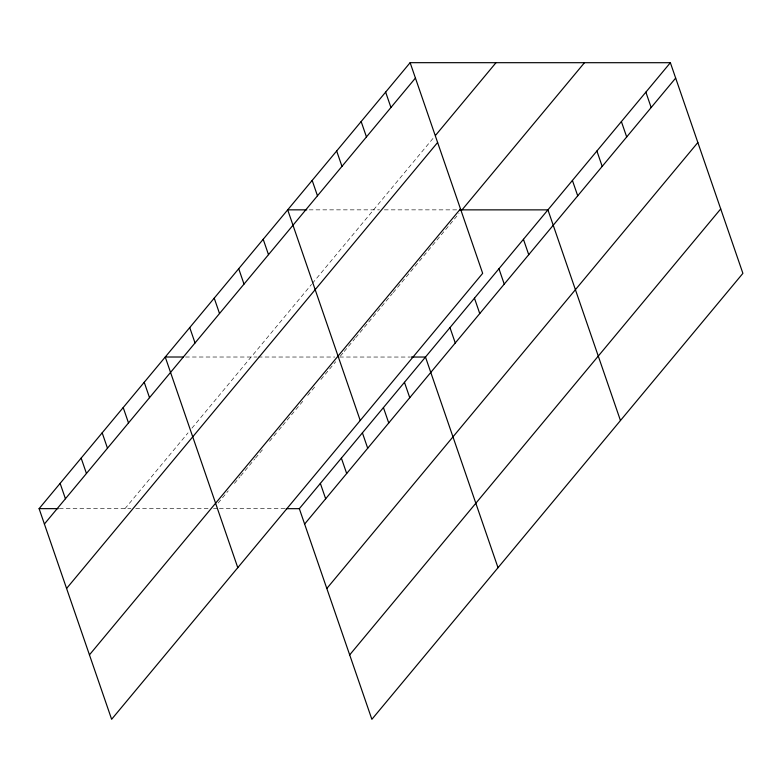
<?xml version="1.0" encoding="UTF-8"?>
<svg xmlns="http://www.w3.org/2000/svg" width="782" height="782" viewBox="0 0 782 782"><rect width="100%" height="100%" fill="white"/><g stroke="black" fill="none" stroke-linecap="round" stroke-linejoin="round"><path stroke-width="0.59" stroke-dasharray="3.91 2.93" d="M124.973 508.652L188.051 432.837M191.942 428.155L311.578 284.355M312.35 283.436L434.02 137.192M218.129 503.041L228.256 490.881M234.483 483.393L239.937 476.834M240.709 475.906L254.727 459.054M255.509 458.115L264.072 447.822M269.526 441.273L278.089 430.97M278.871 430.041L281.979 426.298M282.761 425.359L303.005 401.019M307.678 395.409L316.251 385.115M320.923 379.495L335.713 361.714M340.375 356.113L343.435 352.428M344.197 351.509L354.911 338.635M355.673 337.716L380.932 307.365M381.694 306.446L392.408 293.563M393.18 292.644L458.985 213.545M309.164 209.85L379.544 209.85M384.333 209.85L457.265 209.859M185.53 357.012L257.102 357.022M258.304 357.022L334.823 357.032M339.603 357.032L409.983 357.042M59.373 508.642L130.956 508.652M135.736 508.652L208.677 508.662M213.457 508.662L218.227 508.662M219.419 508.662L285.019 508.671"/><path stroke-width="1.17" d="M410.13 62.677L482.67 273.329L111.631 719.293L39.1 508.642L410.13 62.677L670.37 62.707L742.9 273.358L371.87 719.323L299.33 508.671L670.37 62.707M44.398 524.028L415.428 78.063M435.554 135.345L496.013 62.687M66.587 588.465L437.617 142.5M89.451 654.857L460.481 208.892M462.045 209.859L584.486 62.697M304.628 524.057L675.668 78.083M326.817 588.494L697.847 142.529M349.681 654.886L720.711 208.921M306.779 209.85L287.688 209.84L360.228 420.501M459.66 209.859L547.928 209.869L620.458 420.53M183.144 357.012L165.246 357.012L237.787 567.673M411.176 357.042L425.486 357.042L498.017 567.693M39.1 508.642L58.181 508.642M286.212 508.671L299.33 508.671M645.873 92.139L651.171 107.525M621.387 121.572L626.685 136.958M596.901 151.004L602.199 166.39M572.414 180.437L577.712 195.823M523.441 239.302L528.73 254.688M498.945 268.744L504.243 284.12M474.459 298.177L479.757 313.562M385.643 92.11L390.941 107.496M449.973 327.609L455.271 342.995M361.157 121.542L366.455 136.928M336.671 150.975L341.969 166.361M404.46 382.31L409.758 397.696M312.174 180.407L317.472 195.793M383.434 407.588L388.732 422.964M362.408 432.857L367.706 448.242M341.382 458.125L346.68 473.511M263.202 239.282L268.5 254.658M320.356 483.393L325.654 498.779M238.715 268.715L244.013 284.101M214.229 298.147L219.527 313.533M189.743 327.58L195.041 342.966M144.23 382.281L149.518 397.667M123.204 407.559L128.502 422.945M102.178 432.827L107.476 448.213M81.152 458.096L86.45 473.481M60.126 483.374L65.424 498.76"/></g></svg>
